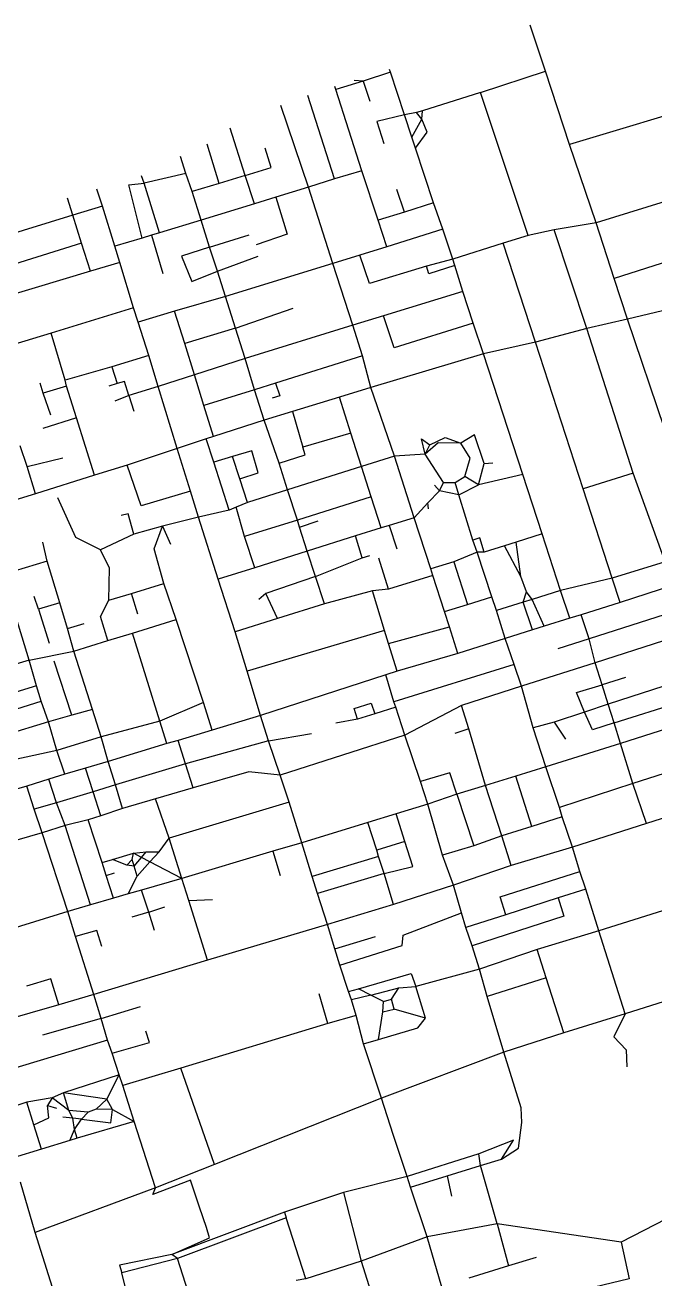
# Model space of a CAD drawing. Header units: metres. Extents: x 627742 to 631799, y 4832048 to 4835397.
# Drawn here: x 628919 to 630010, y 4833134 to 4835306 of the extents above; entities that cross this region are included whole.
import ezdxf

# ---------------------------------------------------------------- set-up
doc = ezdxf.new("R2010")
doc.units = ezdxf.units.M

msp = doc.modelspace()

# ---------------------------------------------------------------- linework, layer by layer
at = {"layer": 'ROADS'}
for points in [[(629820.1, 4835226), (629793.6, 4835306.1)], [(629551.6, 4835224.6), (629504.6, 4835209.2)], [(629551.6, 4835224.6), (629550.1, 4835229.1)], [(629576, 4835150.7), (629551.6, 4835224.6)], [(629707.9, 4835189.1), (629820.1, 4835226)], [(629861.7, 4835099.3), (629820.1, 4835226)], [(629456.9, 4835194.2), (629455.2, 4835199.4)], [(629504.6, 4835209.2), (629456.9, 4835194.2)], [(629504.6, 4835209.2), (629488.9, 4835210)], [(629504.6, 4835209.2), (629516.3, 4835174.3)], [(629454.7, 4835039.5), (629408.5, 4835183.9)], [(629502.3, 4835053.7), (629456.9, 4835194.2)], [(629707.9, 4835189.1), (629607, 4835157.7)], [(629790.5, 4834941.8), (629707.9, 4835189.1)], [(629409.6, 4835025.1), (629361.7, 4835166.7)], [(629597.1, 4835154.6), (629576, 4835150.7)], [(629607, 4835157.7), (629597.1, 4835154.6)], [(629606.2, 4835143.1), (629597.1, 4835154.6)], [(629606.2, 4835143.1), (629607, 4835157.7)], [(630111.9, 4835174.2), (629861.7, 4835099.3)], [(629576, 4835150.7), (629528.3, 4835139.2), (629540.4, 4835101.2)], [(629588.9, 4835111.7), (629576, 4835150.7)], [(629588.9, 4835111.7), (629606.2, 4835143.1)], [(629595.3, 4835092.6), (629615.1, 4835120.3), (629606.2, 4835143.1)], [(629300.3, 4835045.5), (629274, 4835127.5)], [(629595.3, 4835092.6), (629588.9, 4835111.7)], [(629255.2, 4835031.7), (629234.4, 4835099.7)], [(629300.3, 4835045.5), (629345.3, 4835059.6), (629334.5, 4835093)], [(629626.3, 4834997.9), (629595.3, 4835092.6)], [(629908.1, 4834963.5), (629861.7, 4835099.3)], [(629197.3, 4835049.2), (629187.8, 4835078.6)], [(629124.9, 4835032.1), (629120.7, 4835044.8)], [(629197.3, 4835049.2), (629124.9, 4835032.1)], [(629208, 4835017.7), (629197.3, 4835049.2)], [(629300.3, 4835045.5), (629255.2, 4835031.7)], [(629316, 4834996.6), (629300.3, 4835045.5)], [(629502.3, 4835053.7), (629454.7, 4835039.5)], [(629530.3, 4834968), (629502.3, 4835053.7)], [(629121.4, 4834937), (629098.5, 4835029.3), (629124.9, 4835032.1)], [(629151.6, 4834946.2), (629124.9, 4835032.1)], [(629255.2, 4835031.7), (629208, 4835017.7)], [(629409.6, 4835025.1), (629353.1, 4835008.2)], [(629454.7, 4835039.5), (629409.6, 4835025.1)], [(629452.1, 4834893), (629409.6, 4835025.1)], [(629001.7, 4834976.7), (628992.3, 4835006.1)], [(629052.6, 4834992.2), (629042.9, 4835021.7)], [(629223.6, 4834968.1), (629208, 4835017.7)], [(629353.1, 4835008.2), (629316, 4834996.6)], [(629353.1, 4835008.2), (629372.9, 4834943.7), (629319.3, 4834925.4)], [(629575.8, 4834982), (629562.8, 4835021.3)], [(630083.5, 4835018), (629908.1, 4834963.5)], [(629052.6, 4834992.2), (629001.7, 4834976.7)], [(629074.3, 4834922.9), (629052.6, 4834992.2)], [(629316, 4834996.6), (629223.6, 4834968.1)], [(629575.8, 4834982), (629530.3, 4834968)], [(629626.3, 4834997.9), (629575.8, 4834982)], [(629642.3, 4834952.4), (629626.3, 4834997.9)], [(629001.7, 4834976.7), (628876.3, 4834938.2)], [(629016.6, 4834928.1), (629001.7, 4834976.7)], [(629223.6, 4834968.1), (629151.6, 4834946.2)], [(629238.5, 4834921.4), (629223.6, 4834968.1)], [(629545.3, 4834921.9), (629530.3, 4834968)], [(629908.1, 4834963.5), (629835.4, 4834951.5)], [(629939.3, 4834866.9), (629908.1, 4834963.5)], [(629121.4, 4834937), (629074.3, 4834922.9)], [(629137.7, 4834941.9), (629121.4, 4834937)], [(629151.6, 4834946.2), (629137.7, 4834941.9)], [(629137.7, 4834941.9), (629157.6, 4834875.7)], [(629238.5, 4834921.4), (629306.9, 4834942.8)], [(629642.3, 4834952.4), (629545.3, 4834921.9)], [(629659.9, 4834900.8), (629642.3, 4834952.4)], [(629790.5, 4834941.8), (629746.9, 4834928.1)], [(629835.4, 4834951.5), (629790.5, 4834941.8)], [(629892, 4834780.2), (629835.4, 4834951.5)], [(629016.6, 4834928.1), (628861.2, 4834880)], [(629032.2, 4834880), (629016.6, 4834928.1)], [(629082.9, 4834895), (629074.3, 4834922.9)], [(629238.5, 4834921.4), (629189.7, 4834905.7), (629207.7, 4834862), (629251.9, 4834879.6)], [(629251.9, 4834879.6), (629238.5, 4834921.4)], [(629545.3, 4834921.9), (629498.7, 4834907.5)], [(629746.9, 4834928.1), (629659.9, 4834900.8)], [(629803, 4834756.7), (629746.9, 4834928.1)], [(629082.9, 4834895), (629032.2, 4834880)], [(629106.7, 4834816.4), (629082.9, 4834895)], [(629251.9, 4834879.6), (629322.3, 4834905.8)], [(629452.1, 4834893), (629266, 4834835.7)], [(629498.7, 4834907.5), (629452.1, 4834893)], [(629486.3, 4834786.1), (629452.1, 4834893)], [(629614.3, 4834888.5), (629515.2, 4834858.3), (629498.7, 4834907.5)], [(629659.9, 4834900.8), (629614.3, 4834888.5)], [(629663.1, 4834889.3), (629659.9, 4834900.8)], [(630035.2, 4834897.6), (629939.3, 4834866.9)], [(629032.2, 4834880), (628834, 4834820.4)], [(629266, 4834835.7), (629251.9, 4834879.6)], [(629663.1, 4834889.3), (629618.5, 4834875.2), (629614.3, 4834888.5)], [(629677.4, 4834844.5), (629663.1, 4834889.3)], [(629962.5, 4834796.5), (629939.3, 4834866.9)], [(629266, 4834835.7), (629177.5, 4834810.2)], [(629283.4, 4834781.2), (629266, 4834835.7)], [(629677.4, 4834844.5), (629539.7, 4834802.2)], [(629695.3, 4834789.6), (629677.4, 4834844.5)], [(629106.7, 4834816.4), (628964.1, 4834772.2)], [(629114.9, 4834791.6), (629106.7, 4834816.4)], [(629177.5, 4834810.2), (629114.9, 4834791.6)], [(629195.3, 4834754.2), (629177.5, 4834810.2)], [(629283.4, 4834781.2), (629382.9, 4834815.5)], [(630059.4, 4834819.7), (629962.5, 4834796.5)], [(629133, 4834733.7), (629114.9, 4834791.6)], [(629486.3, 4834786.1), (629300.3, 4834728.2)], [(629539.7, 4834802.2), (629486.3, 4834786.1)], [(629503.5, 4834733.1), (629486.3, 4834786.1)], [(629695.3, 4834789.6), (629558.1, 4834747.1), (629539.7, 4834802.2)], [(629712.7, 4834736.8), (629695.3, 4834789.6)], [(629962.5, 4834796.5), (629892, 4834780.2)], [(630026.4, 4834607.3), (629962.5, 4834796.5)], [(628964.1, 4834772.2), (628899.5, 4834752.8)], [(628988.3, 4834691.2), (628964.1, 4834772.2)], [(629283.4, 4834781.2), (629195.3, 4834754.2)], [(629300.3, 4834728.2), (629283.4, 4834781.2)], [(629892, 4834780.2), (629803, 4834756.7)], [(629972, 4834529.8), (629892, 4834780.2)], [(629212.4, 4834700.3), (629195.3, 4834754.2)], [(629803, 4834756.7), (629712.7, 4834736.8)], [(629885.7, 4834502.7), (629803, 4834756.7)], [(629133, 4834733.7), (629069.2, 4834713.8)], [(629149.5, 4834679.9), (629133, 4834733.7)], [(629300.3, 4834728.2), (629212.4, 4834700.3)], [(629316.4, 4834674), (629300.3, 4834728.2)], [(629503.5, 4834733.1), (629352.8, 4834685.8)], [(629518, 4834678.2), (629503.5, 4834733.1)], [(629712.7, 4834736.8), (629518, 4834678.2)], [(629781.1, 4834527.4), (629712.7, 4834736.8)], [(629069.2, 4834713.8), (628988.3, 4834691.2)], [(629069.2, 4834713.8), (629078, 4834685)], [(629212.4, 4834700.3), (629149.5, 4834679.9)], [(629228.6, 4834646.8), (629212.4, 4834700.3)], [(628949.9, 4834668.2), (628944.8, 4834685.6)], [(628990.4, 4834680.5), (628949.9, 4834668.2)], [(628990.4, 4834680.5), (628988.3, 4834691.2)], [(629007.6, 4834625.7), (628990.4, 4834680.5)], [(629078, 4834685), (629063.9, 4834680.7)], [(629098.4, 4834664.5), (629090.7, 4834688.9), (629078, 4834685)], [(629149.5, 4834679.9), (629098.4, 4834664.5)], [(629182.5, 4834572.7), (629149.5, 4834679.9)], [(629352.8, 4834685.8), (629316.4, 4834674)], [(629352.8, 4834685.8), (629359.8, 4834664), (629347, 4834659.9)], [(629518, 4834678.2), (629463.2, 4834661.3)], [(629559, 4834559.2), (629518, 4834678.2)], [(628963.1, 4834630.3), (628949.9, 4834668.2)], [(629098.4, 4834664.5), (629074, 4834654.3)], [(629098.4, 4834664.5), (629107.1, 4834637.4)], [(629316.4, 4834674), (629228.6, 4834646.8)], [(629333.2, 4834621.7), (629316.4, 4834674)], [(629463.2, 4834661.3), (629382, 4834636.6)], [(629483, 4834599), (629463.2, 4834661.3)], [(629245.2, 4834593.2), (629228.6, 4834646.8)], [(629382, 4834636.6), (629333.2, 4834621.7)], [(629382, 4834636.6), (629400.1, 4834574.8)], [(629007.6, 4834625.7), (628949.6, 4834607)], [(629038.9, 4834526.3), (629007.6, 4834625.7)], [(629333.2, 4834621.7), (629245.2, 4834593.2)], [(629358.7, 4834547), (629333.2, 4834621.7)], [(629232.7, 4834589.4), (629182.5, 4834572.7)], [(629245.2, 4834593.2), (629232.7, 4834589.4)], [(629245.6, 4834548.8), (629232.7, 4834589.4)], [(629483, 4834599), (629400.1, 4834574.8)], [(629501.3, 4834541.4), (629483, 4834599)], [(629611.6, 4834562.6), (629605.7, 4834589.6), (629620.1, 4834578.7)], [(629620.1, 4834578.7), (629646.3, 4834591.6), (629673.7, 4834581.7)], [(629714.1, 4834546.5), (629697.5, 4834596), (629673.7, 4834581.7)], [(628922.2, 4834541.3), (628910.3, 4834577.4)], [(629182.5, 4834572.7), (629095.7, 4834543.7)], [(629205.1, 4834498.9), (629182.5, 4834572.7)], [(629290.7, 4834519.9), (629322.5, 4834530.3), (629311.5, 4834568.8), (629277.8, 4834558.5)], [(629358.7, 4834547), (629403.9, 4834561.8), (629400.1, 4834574.8)], [(629673.7, 4834581.7), (629634.3, 4834582.6), (629611.6, 4834562.6)], [(629611.6, 4834562.6), (629620.1, 4834578.7)], [(629680.5, 4834524), (629689.9, 4834555.6), (629673.7, 4834581.7)], [(628922.2, 4834541.3), (628984, 4834556.4)], [(629277.8, 4834558.5), (629245.6, 4834548.8)], [(629272.1, 4834465.8), (629245.6, 4834548.8)], [(629290.7, 4834519.9), (629277.8, 4834558.5)], [(629373.4, 4834500.8), (629358.7, 4834547)], [(629559, 4834559.2), (629501.3, 4834541.4)], [(629611.6, 4834562.6), (629559, 4834559.2)], [(629593.1, 4834452.6), (629559, 4834559.2)], [(629643.5, 4834513.4), (629611.6, 4834562.6)], [(629704.4, 4834509.9), (629714.1, 4834546.5)], [(629714.1, 4834546.5), (629729.3, 4834547.8)], [(628936.5, 4834494), (628922.2, 4834541.3)], [(629038.9, 4834526.3), (628936.5, 4834494)], [(629095.7, 4834543.7), (629038.9, 4834526.3)], [(629205.1, 4834498.9), (629119.7, 4834473.4), (629095.7, 4834543.7)], [(629501.3, 4834541.4), (629373.4, 4834500.8)], [(629518.3, 4834489.1), (629501.3, 4834541.4)], [(629664, 4834513.9), (629680.5, 4834524)], [(629704.4, 4834509.9), (629680.5, 4834524)], [(629781.1, 4834527.4), (629704.4, 4834509.9)], [(629814.4, 4834425), (629781.1, 4834527.4)], [(629972, 4834529.8), (629885.7, 4834502.7)], [(630027.9, 4834376.5), (629972, 4834529.8)], [(629303.8, 4834479.1), (629290.7, 4834519.9)], [(629636.5, 4834499.3), (629628.3, 4834508.8)], [(629636.5, 4834499.3), (629643.5, 4834513.4)], [(629643.5, 4834513.4), (629664, 4834513.9)], [(629670.3, 4834492.3), (629664, 4834513.9)], [(629670.3, 4834492.3), (629704.4, 4834509.9)], [(629935.9, 4834348), (629885.7, 4834502.7)], [(628936.5, 4834494), (628893.5, 4834480.9)], [(629049.6, 4834396.9), (629006.4, 4834418.3), (628975.7, 4834487.3)], [(629219, 4834453.8), (629205.1, 4834498.9)], [(629373.4, 4834500.8), (629303.8, 4834479.1)], [(629390.6, 4834448.2), (629373.4, 4834500.8)], [(629518.3, 4834489.1), (629390.6, 4834448.2)], [(629535.9, 4834435.1), (629518.3, 4834489.1)], [(629616.7, 4834478.5), (629636.5, 4834499.3)], [(629670.3, 4834492.3), (629636.5, 4834499.3)], [(629694.3, 4834414), (629670.3, 4834492.3)], [(629107.4, 4834424.2), (629097.5, 4834459.5), (629085.4, 4834456.3)], [(629272.1, 4834465.8), (629219, 4834453.8)], [(629284.2, 4834471), (629272.1, 4834465.8)], [(629303.8, 4834479.1), (629284.2, 4834471)], [(629299.1, 4834420.2), (629284.2, 4834471)], [(629593.1, 4834452.6), (629616.7, 4834478.5)], [(629617.7, 4834468.2), (629616.7, 4834478.5)], [(629156.8, 4834438.3), (629107.4, 4834424.2)], [(629159.2, 4834338.6), (629142.6, 4834398.7), (629156.8, 4834438.3)], [(629219, 4834453.8), (629156.8, 4834438.3)], [(629156.8, 4834438.3), (629170.4, 4834407.1)], [(629253.4, 4834346), (629219, 4834453.8)], [(629390.6, 4834448.2), (629299.1, 4834420.2)], [(629394.3, 4834436.4), (629390.6, 4834448.2)], [(629394.3, 4834436.4), (629426.6, 4834447)], [(629407.5, 4834394.5), (629394.3, 4834436.4)], [(629549.8, 4834439.3), (629535.9, 4834435.1)], [(629593.1, 4834452.6), (629549.8, 4834439.3)], [(629549.8, 4834439.3), (629562.9, 4834398.8)], [(629621.5, 4834364.3), (629593.1, 4834452.6)], [(629107.4, 4834424.2), (629049.6, 4834396.9)], [(629316.9, 4834365.9), (629299.1, 4834420.2)], [(629491.1, 4834421.2), (629407.5, 4834394.5)], [(629535.9, 4834435.1), (629491.1, 4834421.2)], [(629503, 4834383.4), (629491.1, 4834421.2)], [(629714.2, 4834393.2), (629706.4, 4834417.6), (629694.3, 4834414)], [(629814.4, 4834425), (629769.6, 4834410.1)], [(629846.3, 4834326.8), (629814.4, 4834425)], [(628956.8, 4834377.4), (628949.6, 4834410.3)], [(629064.1, 4834309.6), (629065, 4834365.4), (629049.6, 4834396.9)], [(629407.5, 4834394.5), (629316.9, 4834365.9)], [(629421.6, 4834350.7), (629407.5, 4834394.5)], [(629701.9, 4834393.2), (629661.5, 4834376.5)], [(629701.9, 4834393.2), (629694.3, 4834414)], [(629727.6, 4834315.7), (629701.9, 4834393.2)], [(629714.2, 4834393.2), (629701.9, 4834393.2)], [(629749.4, 4834404.2), (629714.2, 4834393.2)], [(629769.6, 4834410.1), (629749.4, 4834404.2)], [(629777.8, 4834350.7), (629749.4, 4834404.2)], [(629777.8, 4834350.7), (629769.6, 4834410.1)], [(628956.8, 4834377.4), (628880.7, 4834354.2)], [(628978.8, 4834305.1), (628956.8, 4834377.4)], [(629421.6, 4834350.7), (629503, 4834383.4)], [(629503, 4834383.4), (629516, 4834387.2)], [(629548.3, 4834329), (629531.5, 4834382.3)], [(629661.5, 4834376.5), (629621.5, 4834364.3)], [(629661.5, 4834376.5), (629685.1, 4834302.3)], [(630027.9, 4834376.5), (629935.9, 4834348)], [(629316.9, 4834365.9), (629253.4, 4834346)], [(629421.6, 4834350.7), (629335.7, 4834321.6)], [(629437.2, 4834303.2), (629421.6, 4834350.7)], [(629625.1, 4834352.5), (629548.3, 4834329)], [(629625.1, 4834352.5), (629621.5, 4834364.3)], [(629645.2, 4834290.4), (629625.1, 4834352.5)], [(629787.3, 4834324.4), (629777.8, 4834350.7)], [(629102.9, 4834321.3), (629159.2, 4834338.6)], [(629180.2, 4834276.4), (629159.2, 4834338.6)], [(629282.7, 4834255.1), (629253.4, 4834346)], [(629548.3, 4834329), (629520.4, 4834326.2)], [(629935.9, 4834348), (629846.3, 4834326.8)], [(629949.5, 4834305.8), (629935.9, 4834348)], [(630041.9, 4834336), (629949.5, 4834305.8)], [(628941.8, 4834294.3), (628934.7, 4834316.1)], [(629062.2, 4834240), (629049.3, 4834281.3), (629064.1, 4834309.6)], [(629064.1, 4834309.6), (629102.9, 4834321.3)], [(629114.1, 4834285.3), (629102.9, 4834321.3)], [(629335.7, 4834321.6), (629323.8, 4834310.8)], [(629355.8, 4834277.9), (629335.7, 4834321.6)], [(629520.4, 4834326.2), (629437.2, 4834303.2)], [(629541.4, 4834257.2), (629520.4, 4834326.2)], [(629685.1, 4834302.3), (629727.6, 4834315.7)], [(629735.3, 4834291.8), (629727.6, 4834315.7)], [(629781.9, 4834306.4), (629735.3, 4834291.8)], [(629781.9, 4834306.4), (629787.3, 4834324.4)], [(629797, 4834310.9), (629781.9, 4834306.4)], [(629798, 4834258.4), (629781.9, 4834306.4)], [(629797, 4834310.9), (629787.3, 4834324.4)], [(629846.3, 4834326.8), (629797, 4834310.9)], [(629818.2, 4834264.5), (629797, 4834310.9)], [(629862.6, 4834278.5), (629846.3, 4834326.8)], [(629949.5, 4834305.8), (629882.2, 4834284.7)], [(628926, 4834205.7), (628899.2, 4834293.2)], [(628978.8, 4834305.1), (628941.8, 4834294.3)], [(628941.8, 4834294.3), (628960.4, 4834235.4)], [(628992.3, 4834260.6), (628978.8, 4834305.1)], [(629437.2, 4834303.2), (629355.8, 4834277.9)], [(629645.2, 4834290.4), (629685.1, 4834302.3)], [(629653.8, 4834263.6), (629645.2, 4834290.4)], [(629750.5, 4834243.3), (629735.3, 4834291.8)], [(629882.2, 4834284.7), (629862.6, 4834278.5)], [(629895.9, 4834242.8), (629882.2, 4834284.7)], [(630056.4, 4834294.1), (629895.9, 4834242.8)], [(628992.3, 4834260.6), (629021.3, 4834269.3)], [(629104.7, 4834252.4), (629180.2, 4834276.4)], [(629227.8, 4834132.4), (629180.2, 4834276.4)], [(629355.8, 4834277.9), (629282.7, 4834255.1)], [(629548.6, 4834234.5), (629653.8, 4834263.6)], [(629668.4, 4834217.5), (629653.8, 4834263.6)], [(629818.2, 4834264.5), (629798, 4834258.4)], [(629862.6, 4834278.5), (629818.2, 4834264.5)], [(629003.3, 4834221.7), (628992.3, 4834260.6)], [(629062.2, 4834240), (629104.7, 4834252.4)], [(629152.1, 4834100.4), (629104.7, 4834252.4)], [(629303.4, 4834186.8), (629282.7, 4834255.1)], [(629541.4, 4834257.2), (629303.4, 4834186.8)], [(629548.6, 4834234.5), (629541.4, 4834257.2)], [(629750.5, 4834243.3), (629668.4, 4834217.5)], [(629798, 4834258.4), (629750.5, 4834243.3)], [(629765.9, 4834198.4), (629750.5, 4834243.3)], [(629895.9, 4834242.8), (629841.7, 4834225.7)], [(629906.7, 4834201.4), (629895.9, 4834242.8)], [(628926, 4834205.7), (629003.3, 4834221.7)], [(629003.3, 4834221.7), (629062.2, 4834240)], [(629035.3, 4834120.4), (629003.3, 4834221.7)], [(629563.1, 4834186.6), (629548.6, 4834234.5)], [(630024.7, 4834239.5), (629906.7, 4834201.4)], [(628926, 4834205.7), (628813.5, 4834172.6)], [(628938.5, 4834161.4), (628926, 4834205.7)], [(628999.5, 4834110.8), (628969.2, 4834204.1)], [(629765.9, 4834198.4), (629557.5, 4834133.9)], [(629668.4, 4834217.5), (629563.1, 4834186.6)], [(629778.6, 4834160.6), (629765.9, 4834198.4)], [(629906.7, 4834201.4), (629778.6, 4834160.6)], [(629918.5, 4834163.4), (629906.7, 4834201.4)], [(629326.5, 4834110), (629303.4, 4834186.8)], [(629543.5, 4834180.5), (629326.5, 4834110)], [(629563.1, 4834186.6), (629543.5, 4834180.5)], [(629557.5, 4834133.9), (629543.5, 4834180.5)], [(629958.7, 4834175.7), (629918.5, 4834163.4)], [(628938.5, 4834161.4), (628895.1, 4834148.3), (628893.5, 4834163.3)], [(628946.7, 4834135.1), (628938.5, 4834161.4)], [(629778.6, 4834160.6), (629675.1, 4834127.2)], [(629798.9, 4834088.6), (629778.6, 4834160.6)], [(629888.2, 4834115.7), (629874.2, 4834149.6), (629918.5, 4834163.4)], [(629929.1, 4834129.4), (629918.5, 4834163.4)], [(630045.3, 4834167.3), (629929.1, 4834129.4)], [(629939.4, 4834097.6), (630053.2, 4834133.1), (630045.3, 4834167.3)], [(628883.6, 4834075.8), (628871.1, 4834111.2), (628946.7, 4834135.1)], [(628959.3, 4834098.9), (628946.7, 4834135.1)], [(629227.8, 4834132.4), (629152.1, 4834100.4)], [(629243.1, 4834084.7), (629227.8, 4834132.4)], [(629560.9, 4834124.5), (629557.5, 4834133.9)], [(628999.5, 4834110.8), (628959.3, 4834098.9)], [(629035.3, 4834120.4), (628999.5, 4834110.8)], [(629050.6, 4834072.8), (629035.3, 4834120.4)], [(629494.5, 4834103.6), (629488.6, 4834122.2), (629518.6, 4834131.2), (629524.5, 4834113)], [(629524.5, 4834113), (629494.5, 4834103.6)], [(629560.9, 4834124.5), (629524.5, 4834113)], [(629576.6, 4834076.1), (629560.9, 4834124.5)], [(629675.1, 4834127.2), (629576.6, 4834076.1)], [(629687.7, 4834087), (629675.1, 4834127.2)], [(629888.2, 4834115.7), (629835.2, 4834098.7)], [(629929.1, 4834129.4), (629888.2, 4834115.7)], [(629939.4, 4834097.6), (629901.9, 4834085.2), (629888.2, 4834115.7)], [(629939.4, 4834097.6), (629929.1, 4834129.4)], [(630112.9, 4834113.7), (629950.5, 4834061.5)], [(628959.3, 4834098.9), (628883.6, 4834075.8)], [(628974, 4834049.6), (628959.3, 4834098.9)], [(629152.1, 4834100.4), (629050.6, 4834072.8)], [(629164.5, 4834061.5), (629152.1, 4834100.4)], [(629326.5, 4834110), (629243.1, 4834084.7)], [(629340.6, 4834066.3), (629326.5, 4834110)], [(629494.5, 4834103.6), (629456.9, 4834097)], [(629835.2, 4834098.7), (629798.9, 4834088.6)], [(629820.9, 4834021.3), (629798.9, 4834088.6)], [(629835.2, 4834098.7), (629855.2, 4834068.8)], [(629950.5, 4834061.5), (629939.4, 4834097.6)], [(629050.6, 4834072.8), (628974, 4834049.6)], [(629062.8, 4834030.5), (629050.6, 4834072.8)], [(629183.7, 4834067), (629164.5, 4834061.5)], [(629243.1, 4834084.7), (629183.7, 4834067)], [(629196.5, 4834026.5), (629183.7, 4834067)], [(629340.6, 4834066.3), (629414.9, 4834079.1)], [(629576.6, 4834076.1), (629360.8, 4834006.8)], [(629604, 4833995.6), (629576.6, 4834076.1)], [(629687.7, 4834087), (629663.1, 4834078.8)], [(629716.6, 4833988.7), (629687.7, 4834087)], [(628974, 4834049.6), (628859, 4834024.5)], [(628987.4, 4834008.5), (628974, 4834049.6)], [(629164.5, 4834061.5), (629062.8, 4834030.5)], [(629340.6, 4834066.3), (629196.5, 4834026.5)], [(629360.8, 4834006.8), (629340.6, 4834066.3)], [(629950.5, 4834061.5), (629820.9, 4834021.3)], [(629971.6, 4833992.4), (629950.5, 4834061.5)], [(629062.8, 4834030.5), (629023.6, 4834019)], [(629075.1, 4833989.8), (629062.8, 4834030.5)], [(629196.5, 4834026.5), (629075.1, 4833989.8)], [(629209.9, 4833984.6), (629196.5, 4834026.5)], [(630134.6, 4834044.2), (629971.6, 4833992.4)], [(628987.4, 4834008.5), (628960.1, 4833999.7)], [(629023.6, 4834019), (628987.4, 4834008.5)], [(629036.6, 4833978), (629023.6, 4834019)], [(629360.8, 4834006.8), (629306.1, 4834012.5), (629209.9, 4833984.6)], [(629376.1, 4833960.1), (629360.8, 4834006.8)], [(629666.5, 4833973.6), (629654.6, 4834010.8), (629604, 4833995.6)], [(629769.2, 4834005.2), (629716.6, 4833988.7)], [(629820.9, 4834021.3), (629769.2, 4834005.2)], [(629796.9, 4833917.8), (629769.2, 4834005.2)], [(629844.7, 4833950.5), (629820.9, 4834021.3)], [(628921.7, 4833987.8), (628873.5, 4833973.8)], [(628960.1, 4833999.7), (628921.7, 4833987.8)], [(628934.6, 4833947.7), (628921.7, 4833987.8)], [(628973.2, 4833959), (628960.1, 4833999.7)], [(629075.1, 4833989.8), (629036.6, 4833978)], [(629087.5, 4833948.9), (629075.1, 4833989.8)], [(629209.9, 4833984.6), (629144.8, 4833965.6)], [(629616.5, 4833956.7), (629604, 4833995.6)], [(629716.6, 4833988.7), (629666.5, 4833973.6)], [(629744.7, 4833901.3), (629716.6, 4833988.7)], [(629971.6, 4833992.4), (629844.7, 4833950.5)], [(629995.2, 4833922.7), (629971.6, 4833992.4)], [(628973.2, 4833959), (628934.6, 4833947.7)], [(629036.6, 4833978), (628973.2, 4833959)], [(628988.2, 4833919.2), (628973.2, 4833959)], [(629049.9, 4833936), (629036.6, 4833978)], [(629144.8, 4833965.6), (629087.5, 4833948.9)], [(629168.2, 4833897.7), (629144.8, 4833965.6)], [(629376.1, 4833960.1), (629168.2, 4833897.7)], [(629398.2, 4833889.6), (629376.1, 4833960.1)], [(629666.5, 4833973.6), (629616.5, 4833956.7)], [(629666.5, 4833973.6), (629696, 4833884.2)], [(630158.7, 4833975), (629995.2, 4833922.7)], [(628948.2, 4833906.6), (628934.6, 4833947.7)], [(629087.5, 4833948.9), (629049.9, 4833936)], [(629561.6, 4833939.7), (629512.4, 4833924.7)], [(629616.5, 4833956.7), (629561.6, 4833939.7)], [(629576.6, 4833891.5), (629561.6, 4833939.7)], [(629642, 4833867.8), (629616.5, 4833956.7)], [(629849.3, 4833934.7), (629844.7, 4833950.5)], [(628988.2, 4833919.2), (628948.2, 4833906.6)], [(629027.8, 4833929.3), (628988.2, 4833919.2)], [(629031.9, 4833782), (628988.2, 4833919.2)], [(629049.9, 4833936), (629027.8, 4833929.3)], [(629052, 4833855.2), (629027.8, 4833929.3)], [(629512.4, 4833924.7), (629398.2, 4833889.6)], [(629528, 4833876.5), (629512.4, 4833924.7)], [(629796.9, 4833917.8), (629744.7, 4833901.3)], [(629849.3, 4833934.7), (629796.9, 4833917.8)], [(629867, 4833882.2), (629849.3, 4833934.7)], [(629995.2, 4833922.7), (629867, 4833882.2)], [(628948.2, 4833906.6), (628859.8, 4833881.5)], [(628992.6, 4833770.4), (628948.2, 4833906.6)], [(629150.8, 4833874.1), (629168.2, 4833897.7)], [(629190.2, 4833827.6), (629168.2, 4833897.7)], [(629744.7, 4833901.3), (629696, 4833884.2)], [(629760.8, 4833850.1), (629744.7, 4833901.3)], [(629070.2, 4833860.7), (629106.3, 4833871.6)], [(629104.4, 4833860.5), (629106.3, 4833871.6)], [(629106.3, 4833871.6), (629128.6, 4833874)], [(629120.4, 4833864.2), (629106.3, 4833871.6)], [(629120.4, 4833864.2), (629128.6, 4833874)], [(629128.6, 4833874), (629150.8, 4833874.1)], [(629134.9, 4833856.4), (629150.8, 4833874.1)], [(629347.9, 4833875.1), (629190.2, 4833827.6)], [(629398.2, 4833889.6), (629347.9, 4833875.1)], [(629347.9, 4833875.1), (629360.7, 4833833)], [(629416.2, 4833831), (629398.2, 4833889.6)], [(629576.6, 4833891.5), (629528, 4833876.5)], [(629531.3, 4833866), (629528, 4833876.5)], [(629540.7, 4833836.3), (629590.4, 4833848.4), (629576.6, 4833891.5)], [(629696, 4833884.2), (629642, 4833867.8)], [(629867, 4833882.2), (629760.8, 4833850.1)], [(629879.8, 4833839.7), (629867, 4833882.2)], [(629052, 4833855.2), (629070.2, 4833860.7)], [(629059.2, 4833832.8), (629052, 4833855.2)], [(629095.2, 4833850.7), (629070.2, 4833860.7)], [(629095.2, 4833850.7), (629104.4, 4833860.5)], [(629108, 4833849.1), (629095.2, 4833850.7)], [(629108, 4833849.1), (629104.4, 4833860.5)], [(629108, 4833849.1), (629120.4, 4833864.2)], [(629113.2, 4833831.7), (629134.9, 4833856.4)], [(629134.9, 4833856.4), (629120.4, 4833864.2)], [(629190.2, 4833827.6), (629134.9, 4833856.4)], [(629531.3, 4833866), (629416.2, 4833831)], [(629540.7, 4833836.3), (629531.3, 4833866)], [(629660.8, 4833816.3), (629642, 4833867.8)], [(629760.8, 4833850.1), (629660.8, 4833816.3)], [(629059.2, 4833832.8), (629073.9, 4833837.5)], [(629071.9, 4833793.7), (629059.2, 4833832.8)], [(629097.3, 4833800.9), (629113.2, 4833831.7)], [(629113.2, 4833831.7), (629108, 4833849.1)], [(629425.1, 4833801.6), (629416.2, 4833831)], [(629540.7, 4833836.3), (629425.1, 4833801.6)], [(629557.3, 4833782.8), (629540.7, 4833836.3)], [(629751.5, 4833764.7), (629741.6, 4833796.1), (629879.8, 4833839.7)], [(629890, 4833809.2), (629879.8, 4833839.7)], [(630206.7, 4833829.3), (629912.7, 4833737)], [(629120.5, 4833807.3), (629097.3, 4833800.9)], [(629190.2, 4833827.6), (629120.5, 4833807.3)], [(629133, 4833769.4), (629120.5, 4833807.3)], [(629202.4, 4833789.5), (629190.2, 4833827.6)], [(629660.8, 4833816.3), (629557.3, 4833782.8)], [(629675.1, 4833767.9), (629660.8, 4833816.3)], [(629890, 4833809.2), (629842.4, 4833793.9)], [(629912.7, 4833737), (629890, 4833809.2)], [(629071.9, 4833793.7), (629031.9, 4833782)], [(629097.3, 4833800.9), (629071.9, 4833793.7)], [(629202.4, 4833789.5), (629243.5, 4833791.5)], [(629234.9, 4833686.3), (629202.4, 4833789.5)], [(629442.5, 4833747.7), (629425.1, 4833801.6)], [(629842.4, 4833793.9), (629852.4, 4833762.4), (629693.2, 4833710.8)], [(629842.4, 4833793.9), (629751.5, 4833764.7)], [(628992.6, 4833770.4), (628893.9, 4833739.9)], [(629031.9, 4833782), (628992.6, 4833770.4)], [(629005.8, 4833726.9), (628992.6, 4833770.4)], [(629133, 4833769.4), (629103.8, 4833760.6)], [(629133, 4833769.4), (629160.8, 4833778.3)], [(629143, 4833737.8), (629133, 4833769.4)], [(629557.3, 4833782.8), (629442.5, 4833747.7)], [(629464.3, 4833677.7), (629572.2, 4833711.4), (629573.9, 4833729.6), (629675.1, 4833767.9)], [(629682.5, 4833743), (629675.1, 4833767.9)], [(629751.5, 4833764.7), (629682.5, 4833743)], [(629442.5, 4833747.7), (629234.9, 4833686.3)], [(629455.2, 4833705.8), (629442.5, 4833747.7)], [(629693.2, 4833710.8), (629682.5, 4833743)], [(629051.9, 4833710), (629043, 4833737.7), (629005.8, 4833726.9)], [(629038, 4833626.8), (629005.8, 4833726.9)], [(629455.2, 4833705.8), (629526.1, 4833727.3)], [(629912.7, 4833737), (629805.9, 4833704.5)], [(629958.2, 4833593.5), (629912.7, 4833737)], [(629464.3, 4833677.7), (629455.2, 4833705.8)], [(629705.8, 4833670.7), (629693.2, 4833710.8)], [(629805.9, 4833704.5), (629705.8, 4833670.7)], [(629821.7, 4833655.3), (629805.9, 4833704.5)], [(629234.9, 4833686.3), (629038, 4833626.8)], [(629479.3, 4833631.8), (629464.3, 4833677.7)], [(630250.8, 4833685.6), (629958.2, 4833593.5)], [(629496.6, 4833636.4), (629587.9, 4833662.8), (629596, 4833640.6)], [(629705.8, 4833670.7), (629596, 4833640.6)], [(629719.2, 4833623.3), (629705.8, 4833670.7)], [(629821.7, 4833655.3), (629719.2, 4833623.3)], [(629852.1, 4833560.4), (629821.7, 4833655.3)], [(628977.2, 4833608.7), (628963.3, 4833653.6), (628921.4, 4833640.9)], [(629479.3, 4833631.8), (629496.6, 4833636.4)], [(629517.7, 4833625.7), (629496.6, 4833636.4)], [(629517.7, 4833625.7), (629566.3, 4833638.4)], [(629553.8, 4833618.5), (629566.3, 4833638.4)], [(629566.3, 4833638.4), (629596, 4833640.6)], [(629612.3, 4833585.9), (629596, 4833640.6)], [(629038, 4833626.8), (628977.2, 4833608.7)], [(629050.6, 4833585.4), (629038, 4833626.8)], [(629443.4, 4833576.6), (629428.2, 4833627.9)], [(629484, 4833617.6), (629479.3, 4833631.8)], [(629517.7, 4833625.7), (629484, 4833617.6)], [(629492.5, 4833590.1), (629484, 4833617.6)], [(629539.8, 4833614.8), (629517.7, 4833625.7)], [(629538.6, 4833596.9), (629539.8, 4833614.8)], [(629539.8, 4833614.8), (629553.8, 4833618.5)], [(629558.2, 4833601.3), (629553.8, 4833618.5)], [(629748, 4833527), (629719.2, 4833623.3)], [(628977.2, 4833608.7), (628825.9, 4833565.3)], [(629050.6, 4833585.4), (629118.9, 4833606.1)], [(629492.5, 4833590.1), (629443.4, 4833576.6)], [(629505.2, 4833541.1), (629492.5, 4833590.1)], [(629531.1, 4833549), (629538.6, 4833596.9)], [(629538.6, 4833596.9), (629558.2, 4833601.3)], [(629612.3, 4833585.9), (629558.2, 4833601.3)], [(629958.2, 4833593.5), (629852.1, 4833560.4)], [(629958.2, 4833593.5), (629938.8, 4833553.3), (629960, 4833530.8), (629961.2, 4833501.4)], [(629050.6, 4833585.4), (628949.1, 4833556)], [(629061.8, 4833547.6), (629050.6, 4833585.4)], [(629443.4, 4833576.6), (629188.7, 4833499.1)], [(629531.1, 4833549), (629599.3, 4833569), (629612.3, 4833585.9)], [(629061.8, 4833547.6), (628852.3, 4833484.4)], [(629069.4, 4833524.9), (629061.8, 4833547.6)], [(629069.4, 4833524.9), (629134, 4833543.5), (629128.1, 4833563)], [(629505.2, 4833541.1), (629531.1, 4833549)], [(629852.1, 4833560.4), (629748, 4833527)], [(629081.7, 4833487.8), (629069.4, 4833524.9)], [(629536.3, 4833447.1), (629505.2, 4833541.1)], [(629748, 4833527), (629536.3, 4833447.1)], [(629778.4, 4833430.5), (629748, 4833527)], [(629081.7, 4833487.8), (628985.4, 4833456.1)], [(629060.4, 4833445.1), (629081.7, 4833487.8)], [(629088, 4833469), (629081.7, 4833487.8)], [(629188.7, 4833499.1), (629088, 4833469)], [(629246.7, 4833332.2), (629188.7, 4833499.1)], [(629107.9, 4833406.8), (629088, 4833469)], [(628921.5, 4833440.1), (628873.2, 4833423.8)], [(628965.4, 4833447.8), (628921.5, 4833440.1)], [(628933.9, 4833400.9), (628921.5, 4833440.1)], [(628965.4, 4833447.8), (628957.3, 4833434.6)], [(628985.4, 4833456.1), (628965.4, 4833447.8)], [(628994.3, 4833425.8), (628965.4, 4833447.8)], [(628994.3, 4833425.8), (628985.4, 4833456.1)], [(629060.4, 4833445.1), (628985.4, 4833456.1)], [(629041.9, 4833428.3), (629060.4, 4833445.1)], [(629070, 4833427.6), (629060.4, 4833445.1)], [(629536.3, 4833447.1), (629246.7, 4833332.2)], [(629556.7, 4833384.4), (629536.3, 4833447.1)], [(628933.9, 4833400.9), (628960.1, 4833413.3), (628957.3, 4833434.6)], [(628957.3, 4833434.6), (628973.1, 4833429.9)], [(629001.4, 4833412.3), (628994.3, 4833425.8)], [(629028.1, 4833423), (628994.3, 4833425.8)], [(629016.2, 4833410.6), (629067.4, 4833404.3), (629070, 4833427.6)], [(629016.2, 4833410.6), (629028.1, 4833423)], [(629041.9, 4833428.3), (629028.1, 4833423)], [(629070, 4833427.6), (629041.9, 4833428.3)], [(629070, 4833427.6), (629107.9, 4833406.8)], [(629779.4, 4833404.7), (629778.4, 4833430.5)], [(628947.2, 4833358.8), (628933.9, 4833400.9)], [(629001.4, 4833412.3), (628984, 4833414.2)], [(629004.5, 4833392.8), (629001.4, 4833412.3)], [(629016.2, 4833410.6), (629001.4, 4833412.3)], [(629004.5, 4833392.8), (629016.2, 4833410.6)], [(629107.9, 4833406.8), (629009, 4833377.6)], [(629144.6, 4833292), (629107.9, 4833406.8)], [(629744.2, 4833341.7), (629773.7, 4833360.4), (629779.4, 4833404.7)], [(628996.4, 4833373.7), (628947.2, 4833358.8)], [(628996.4, 4833373.7), (629004.5, 4833392.8)], [(629009, 4833377.6), (628996.4, 4833373.7)], [(629009, 4833377.6), (629004.5, 4833392.8)], [(629571.7, 4833339.2), (629556.7, 4833384.4)], [(629744.2, 4833341.7), (629764.9, 4833374.4), (629704.7, 4833350.9)], [(628947.2, 4833358.8), (628898, 4833343.6)], [(629704.7, 4833350.9), (629580.6, 4833311.5)], [(629707.5, 4833330.4), (629704.7, 4833350.9)], [(629246.7, 4833332.2), (629144.6, 4833292)], [(629580.6, 4833311.5), (629571.7, 4833339.2)], [(629650, 4833312.7), (629707.5, 4833330.4)], [(629707.5, 4833330.4), (629744.2, 4833341.7)], [(629736.9, 4833229.5), (629707.5, 4833330.4)], [(629580.6, 4833311.5), (629470.3, 4833283.6)], [(629586.4, 4833293.1), (629580.6, 4833311.5)], [(629586.4, 4833293.1), (629650, 4833312.7)], [(629650, 4833312.7), (629657.4, 4833277.3)], [(628936.2, 4833214.5), (628910.5, 4833301.7)], [(629144.6, 4833292), (628936.2, 4833214.5)], [(629221.1, 4833258.3), (629205.1, 4833305.2), (629140.1, 4833280.2), (629144.6, 4833292)], [(629615.5, 4833206.8), (629586.4, 4833293.1)], [(629470.3, 4833283.6), (629368, 4833249.5)], [(629470.3, 4833283.6), (629501.2, 4833164.9)], [(629368, 4833249.5), (629173, 4833176.1)], [(629232.9, 4833223.1), (629221.1, 4833258.3)], [(629368, 4833249.5), (629371.2, 4833239.6)], [(630049, 4833247.8), (629951.4, 4833197.5)], [(629173, 4833176.1), (629238.5, 4833205), (629232.9, 4833223.1)], [(629371.2, 4833239.6), (629182.9, 4833169.6)], [(629405.2, 4833134.2), (629371.2, 4833239.6)], [(629736.9, 4833229.5), (629615.5, 4833206.8)], [(629736.9, 4833229.5), (629756.1, 4833156.9)], [(629951.4, 4833197.5), (629736.9, 4833229.5)], [(628949.2, 4833172.5), (628936.2, 4833214.5)], [(629615.5, 4833206.8), (629501.2, 4833164.9)], [(629664.8, 4833036.6), (629615.5, 4833206.8)], [(629951.4, 4833197.5), (629965.3, 4833134), (629677, 4833064.8), (629664.8, 4833036.6)], [(629002.6, 4833003.5), (628949.2, 4833172.5)], [(629173, 4833176.1), (629082.2, 4833158), (629086.6, 4833144.5)], [(629182.9, 4833169.6), (629086.6, 4833144.5)], [(629182.9, 4833169.6), (629173, 4833176.1)], [(629214.7, 4833070.3), (629182.9, 4833169.6)], [(629501.2, 4833164.9), (629405.2, 4833134.2)], [(629501.2, 4833164.9), (629540.7, 4833038.3), (629531.6, 4833022.6)], [(629756.1, 4833156.9), (629687.3, 4833135.2)], [(629804.1, 4833171.3), (629756.1, 4833156.9)], [(629113.9, 4833031.9), (629086.6, 4833144.5)], [(629405.2, 4833134.2), (629388.2, 4833131.2)]]:
    msp.add_lwpolyline(points, dxfattribs=at)

doc.saveas('drawing.dxf')
